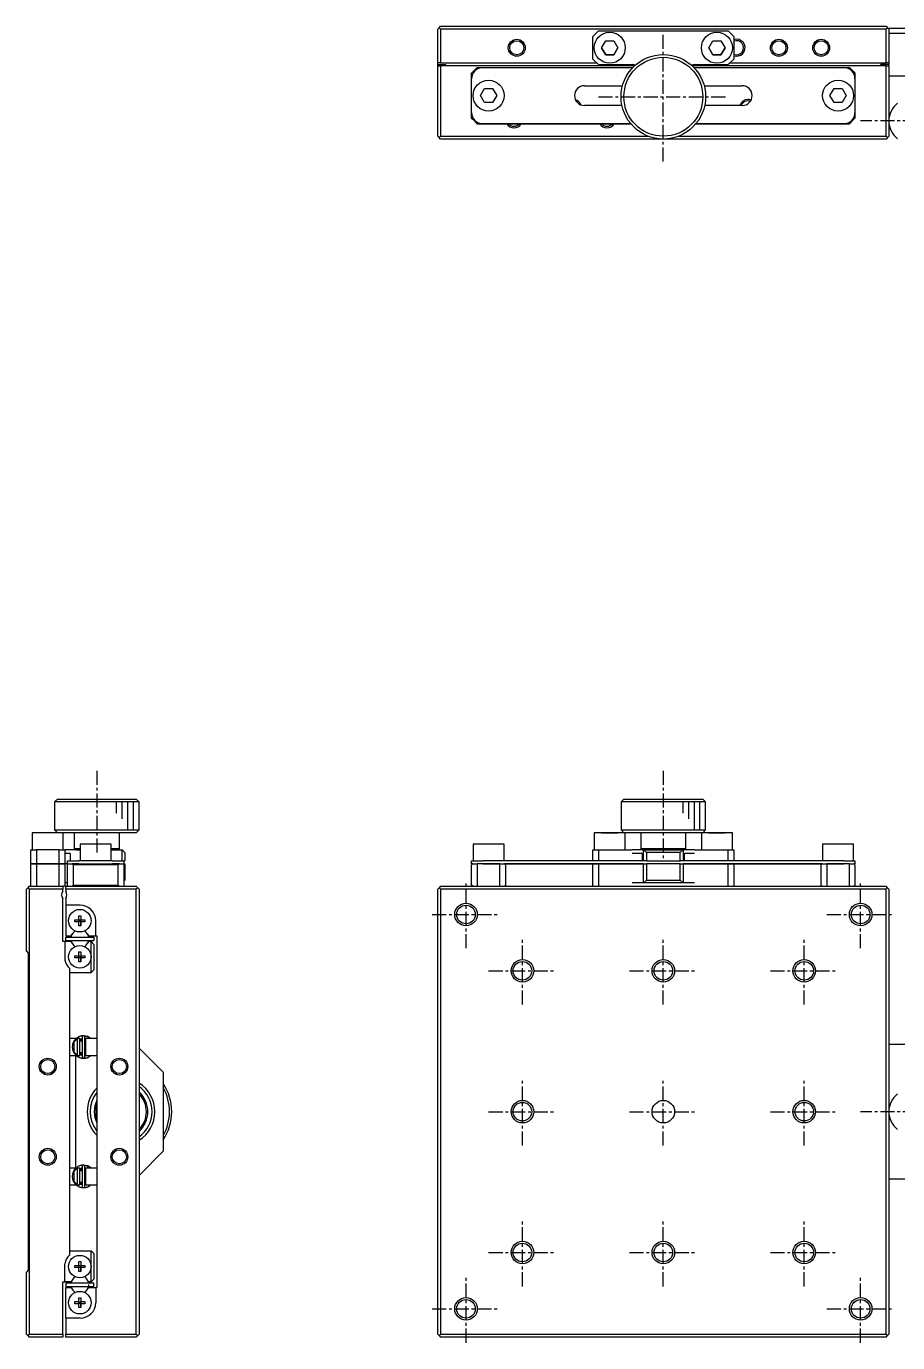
# Model space of a CAD drawing. Extents: x 10 to 341, y 10 to 240.
# Drawn here: x 67.5 to 144.8, y 123.6 to 240.4 of the extents above; entities that cross this region are included whole.
import ezdxf

# ---------------------------------------------------------------- set-up
doc = ezdxf.new("R2010")
doc.units = 0
doc.linetypes.add('CENTER', pattern=[2, 1.25, -0.25, 0.25, -0.25])
doc.layers.get('0').update_dxf_attribs({"linetype": 'CONTINUOUS'})
doc.layers.add('CENTER', color=1, linetype='CENTER')

msp = doc.modelspace()

# ---------------------------------------------------------------- linework, layer by layer
at = {"color": 7, "linetype": 'CONTINUOUS'}
for p, q in [((104.047465, 240.2), (104.172465, 240.325)), ((104.047465, 237.2), (104.047465, 240.2)), ((104.172465, 240.325), (104.297465, 240.45)), ((104.297465, 240.2), (104.172465, 240.325)), ((104.297465, 240.45), (143.797465, 240.45)), ((104.297465, 240.2), (104.297465, 237.2)), ((143.797465, 240.2), (104.297465, 240.2)), ((118.297465, 240.05), (117.797465, 239.55)), ((117.797465, 237.55), (117.797465, 239.55)), ((118.297465, 240.05), (129.797465, 240.05)), ((130.297465, 239.55), (129.797465, 240.05)), ((130.297465, 239.55), (130.297465, 237.55)), ((143.797465, 240.45), (143.922465, 240.325)), ((143.922465, 240.325), (143.797465, 240.2)), ((143.797465, 237.2), (143.797465, 240.2)), ((143.922465, 240.325), (144.047465, 240.2)), ((144.047465, 240.3), (158.797465, 240.3)), ((144.047465, 240.2), (144.047465, 240.3)), ((144.047465, 240.2), (144.047465, 237.2)), ((158.797465, 239.8), (144.047465, 239.8)), ((118.575777, 238.55), (118.936621, 239.175)), ((118.936621, 237.925), (118.575777, 238.55)), ((118.575777, 238.55), (118.936621, 237.925)), ((118.936621, 239.175), (119.658309, 239.175)), ((119.658309, 239.175), (120.019153, 238.55)), ((120.019153, 238.55), (119.658309, 237.925)), ((119.658309, 237.925), (120.019153, 238.55)), ((128.075777, 238.55), (128.436621, 239.175)), ((128.436621, 237.925), (128.075777, 238.55)), ((128.075777, 238.55), (128.436621, 237.925)), ((128.436621, 239.175), (129.158309, 239.175)), ((129.158309, 239.175), (129.519153, 238.55)), ((129.519153, 238.55), (129.158309, 237.925)), ((129.158309, 237.925), (129.519153, 238.55)), ((104.297465, 237.2), (104.047465, 237.2)), ((104.047465, 237.05), (104.047465, 237.2)), ((104.297465, 237.2), (118.147465, 237.2)), ((117.797465, 237.55), (118.297465, 237.05)), ((119.658309, 237.925), (118.936621, 237.925)), ((118.936621, 237.925), (119.658309, 237.925)), ((129.158309, 237.925), (128.436621, 237.925)), ((128.436621, 237.925), (129.158309, 237.925)), ((129.797465, 237.05), (130.297465, 237.55)), ((129.947465, 237.2), (143.797465, 237.2)), ((144.047465, 237.2), (143.797465, 237.2)), ((144.047465, 237.2), (144.047465, 237.05)), ((104.047465, 237.05), (104.747465, 237.05)), ((104.047465, 236.95), (104.047465, 237.05)), ((104.047465, 230.7), (104.047465, 236.95)), ((104.047465, 236.95), (104.297465, 236.95)), ((104.297465, 236.95), (104.297465, 230.7)), ((121.497955, 236.95), (104.297465, 236.95)), ((104.747465, 236.95), (104.747465, 237.05)), ((107.047465, 236.3), (107.147465, 236.4)), ((107.047465, 235.8), (107.047465, 236.3)), ((107.547465, 236.8), (107.147465, 236.4)), ((107.147465, 236.4), (107.147465, 236.23589)), ((107.547465, 236.8), (108.047465, 236.8)), ((108.047465, 236.8), (121.345151, 236.8)), ((118.297465, 237.05), (121.297465, 237.05)), ((143.797465, 236.95), (126.596974, 236.95)), ((126.749779, 236.8), (140.047465, 236.8)), ((126.797465, 237.05), (129.797465, 237.05)), ((140.047465, 236.8), (140.547465, 236.8)), ((140.947465, 236.4), (140.547465, 236.8)), ((140.947465, 236.23589), (140.947465, 236.4)), ((140.947465, 236.4), (141.047465, 236.3)), ((141.047465, 236.3), (141.047465, 235.8)), ((144.047465, 237.05), (143.347465, 237.05)), ((143.347465, 236.95), (143.347465, 237.05)), ((143.797465, 230.7), (143.797465, 236.95)), ((143.797465, 236.95), (144.047465, 236.95)), ((144.047465, 236.95), (144.047465, 237.05)), ((144.047465, 236.95), (144.047465, 230.7)), ((144.047465, 236.05), (153.297465, 236.05)), ((107.047465, 232.8), (107.047465, 235.8)), ((107.825777, 234.3), (108.186621, 234.925)), ((108.186621, 234.925), (108.908309, 234.925)), ((108.908309, 234.925), (109.269153, 234.3)), ((117.047465, 235.175), (120.426432, 235.175)), ((117.047465, 235.175), (120.426432, 235.175)), ((127.668497, 235.175), (131.047465, 235.175)), ((127.668497, 235.175), (131.047465, 235.175)), ((138.825777, 234.3), (139.186621, 234.925)), ((139.186621, 234.925), (139.908309, 234.925)), ((139.908309, 234.925), (140.269153, 234.3)), ((141.047465, 235.8), (141.047465, 232.8)), ((108.186621, 233.675), (107.825777, 234.3)), ((108.908309, 233.675), (108.186621, 233.675)), ((109.269153, 234.3), (108.908309, 233.675)), ((139.186621, 233.675), (138.825777, 234.3)), ((139.908309, 233.675), (139.186621, 233.675)), ((140.269153, 234.3), (139.908309, 233.675)), ((107.047465, 232.3), (107.047465, 232.8)), ((120.378422, 233.425), (117.047465, 233.425)), ((131.047465, 233.425), (127.716508, 233.425)), ((141.047465, 232.8), (141.047465, 232.3)), ((107.147465, 232.2), (107.047465, 232.3)), ((107.047465, 232.3), (107.147465, 232.2)), ((107.147465, 232.36411), (107.147465, 232.2)), ((107.147465, 232.2), (107.547465, 231.8)), ((107.547465, 231.8), (107.147465, 232.2)), ((108.047465, 231.8), (107.547465, 231.8)), ((107.547465, 231.8), (108.047465, 231.8)), ((121.166059, 231.8), (108.047465, 231.8)), ((108.047465, 231.8), (109.547465, 231.8)), ((109.547465, 231.8), (121.166059, 231.8)), ((140.047465, 231.8), (126.928871, 231.8)), ((126.928871, 231.8), (138.547465, 231.8)), ((138.547465, 231.8), (140.047465, 231.8)), ((140.547465, 231.8), (140.047465, 231.8)), ((140.047465, 231.8), (140.547465, 231.8)), ((140.547465, 231.8), (140.947465, 232.2)), ((140.947465, 232.2), (140.547465, 231.8)), ((140.947465, 232.2), (140.947465, 232.36411)), ((141.047465, 232.3), (140.947465, 232.2)), ((140.947465, 232.2), (141.047465, 232.3)), ((104.172465, 230.575), (104.047465, 230.7)), ((104.297465, 230.7), (104.172465, 230.575)), ((104.297465, 230.45), (104.172465, 230.575)), ((104.297465, 230.7), (122.701174, 230.7)), ((124.047465, 230.45), (104.297465, 230.45)), ((143.797465, 230.45), (124.047465, 230.45)), ((125.393756, 230.7), (143.797465, 230.7)), ((143.922465, 230.575), (143.797465, 230.7)), ((143.922465, 230.575), (143.797465, 230.45)), ((144.047465, 230.7), (143.922465, 230.575)), ((70.3, 171.875), (70.05, 171.625)), ((70.3, 171.875), (77.299796, 171.875)), ((77.55, 171.625), (77.3, 171.875)), ((120.547465, 171.875), (120.297465, 171.625)), ((120.547465, 171.875), (124.009689, 171.875)), ((124.009689, 171.875), (127.547465, 171.875)), ((127.797465, 171.625), (127.547465, 171.875)), ((70.05, 171.625), (70.05, 169.125)), ((77.549782, 171.625), (70.05, 171.625)), ((77.55, 169.125), (77.55, 171.625)), ((124.006991, 171.625), (120.297465, 171.625)), ((120.297465, 171.625), (120.297465, 169.125)), ((127.797465, 171.625), (124.006991, 171.625)), ((127.797465, 169.125), (127.797465, 171.625)), ((70.825, 168.875), (68.075, 168.875)), ((68.075, 168.875), (68.075, 167.375)), ((70.05, 169.125), (77.55, 169.125)), ((70.05, 169.125), (70.3, 168.875)), ((77.3, 168.875), (70.825, 168.875)), ((71.8, 168.875), (70.825, 168.875)), ((70.825, 167.375), (70.825, 168.875)), ((75.8, 168.875), (71.8, 168.875)), ((75.8, 168.875), (71.8, 168.875)), ((71.8, 168.875), (71.8, 167.475)), ((77.3, 168.875), (75.8, 168.875)), ((75.8, 167.475), (75.8, 168.875)), ((77.3, 168.875), (77.55, 169.125)), ((119.297465, 168.875), (117.922465, 168.875)), ((120.547465, 168.875), (117.922465, 168.875)), ((117.922465, 168.875), (117.922465, 167.375)), ((118.936621, 168.875), (118.575777, 168.875)), ((118.575777, 168.875), (118.936621, 168.875)), ((119.658309, 168.875), (118.936621, 168.875)), ((118.936621, 168.875), (119.658309, 168.875)), ((120.547465, 168.875), (119.297465, 168.875)), ((120.019153, 168.875), (119.658309, 168.875)), ((119.658309, 168.875), (120.019153, 168.875)), ((120.297465, 169.125), (127.797465, 169.125)), ((120.297465, 169.125), (120.547465, 168.875)), ((127.547465, 168.875), (120.547465, 168.875)), ((120.672465, 167.375), (120.672465, 168.875)), ((122.047465, 168.875), (122.047465, 167.475)), ((126.047465, 167.475), (126.047465, 168.875)), ((127.422465, 168.875), (127.422465, 167.375)), ((127.547465, 168.875), (127.797465, 169.125)), ((128.797465, 168.875), (127.547465, 168.875)), ((130.172465, 168.875), (127.547465, 168.875)), ((128.436621, 168.875), (128.075777, 168.875)), ((128.075777, 168.875), (128.436621, 168.875)), ((129.158309, 168.875), (128.436621, 168.875)), ((128.436621, 168.875), (129.158309, 168.875)), ((130.172465, 168.875), (128.797465, 168.875)), ((129.519153, 168.875), (129.158309, 168.875)), ((129.158309, 168.875), (129.519153, 168.875)), ((130.172465, 167.375), (130.172465, 168.875)), ((67.95, 166.125), (67.95, 167.375)), ((67.95, 167.375), (68.45, 167.375)), ((68.45, 167.375), (68.45, 166.125)), ((70.45, 167.375), (68.45, 167.375)), ((70.45, 166.125), (70.45, 167.375)), ((70.45, 167.375), (70.95, 167.375)), ((70.95, 167.375), (70.95, 166.125)), ((71.95, 167.375), (70.95, 167.375)), ((71.8, 167.475), (72.325, 167.475)), ((71.8, 167.475), (71.9, 167.375)), ((71.95, 167.375), (72.325, 167.375)), ((75.075, 167.875), (72.325, 167.875)), ((72.325, 167.875), (72.325, 166.375)), ((75.075, 166.375), (75.075, 167.875)), ((75.075, 167.475), (75.8, 167.475)), ((75.075, 167.375), (76.05, 167.375)), ((75.7, 167.375), (75.8, 167.475)), ((76.05, 166.375), (76.05, 167.375)), ((76.05, 167.375), (76.3, 167.125)), ((76.3, 167.125), (76.3, 166.375)), ((109.922465, 167.875), (107.172465, 167.875)), ((107.172465, 167.875), (107.172465, 166.375)), ((109.922465, 166.375), (109.922465, 167.875)), ((117.797465, 166.375), (117.797465, 167.375)), ((117.797465, 167.375), (118.297465, 167.375)), ((118.297465, 167.375), (118.297465, 166.375)), ((118.297465, 167.375), (121.297465, 167.375)), ((122.147465, 167.375), (121.297465, 167.375)), ((122.047465, 167.475), (126.047465, 167.475)), ((122.047465, 167.475), (122.147465, 167.375)), ((122.297465, 167.375), (122.147465, 167.375)), ((122.297465, 166.375), (122.297465, 167.375)), ((122.297465, 167.375), (122.547465, 167.125)), ((122.297465, 167.375), (123.422465, 167.375)), ((122.547465, 167.125), (122.547465, 166.375)), ((125.547465, 167.125), (122.547465, 167.125)), ((123.422465, 167.375), (124.672465, 167.375)), ((124.672465, 167.375), (125.797465, 167.375)), ((125.797465, 167.375), (125.547465, 167.125)), ((125.547465, 166.375), (125.547465, 167.125)), ((125.947465, 167.375), (125.797465, 167.375)), ((125.797465, 167.375), (125.797465, 166.375)), ((125.947465, 167.375), (126.047465, 167.475)), ((126.797465, 167.375), (125.947465, 167.375)), ((126.797465, 167.375), (129.797465, 167.375)), ((129.797465, 166.375), (129.797465, 167.375)), ((129.797465, 167.375), (130.297465, 167.375)), ((130.297465, 167.375), (130.297465, 166.375)), ((140.922465, 167.875), (138.172465, 167.875)), ((138.172465, 167.875), (138.172465, 166.375)), ((140.922465, 166.375), (140.922465, 167.875)), ((68.45, 166.125), (67.95, 166.125)), ((67.95, 164.125), (67.95, 166.125)), ((67.95, 166.125), (68.45, 166.125)), ((68.45, 166.125), (70.45, 166.125)), ((68.45, 166.125), (68.45, 164.125)), ((70.45, 166.125), (68.45, 166.125)), ((70.95, 166.125), (70.45, 166.125)), ((70.45, 164.125), (70.45, 166.125)), ((70.45, 166.125), (70.95, 166.125)), ((71.45, 167.025), (70.95, 167.025)), ((70.95, 166.125), (70.95, 164.125)), ((71.2, 166.125), (70.95, 166.125)), ((71.2, 166.125), (71.2, 166.375)), ((71.2, 166.375), (72.2, 166.375)), ((71.2, 164.125), (71.2, 166.125)), ((71.2, 166.125), (71.6, 166.125)), ((71.45, 167.025), (71.45, 166.375)), ((71.7, 166.025), (71.6, 166.125)), ((71.6, 166.125), (71.76411, 166.125)), ((71.76411, 166.125), (71.6, 166.125)), ((75.7, 166.025), (71.7, 166.025)), ((71.7, 166.025), (71.7, 164.225)), ((72.2, 166.125), (71.76411, 166.125)), ((75.2, 166.375), (72.2, 166.375)), ((72.2, 166.125), (73.05, 166.125)), ((73.05, 166.125), (75.2, 166.125)), ((75.2, 166.375), (76.2, 166.375)), ((75.63589, 166.125), (75.2, 166.125)), ((75.63589, 166.125), (75.8, 166.125)), ((75.8, 166.125), (75.63589, 166.125)), ((75.8, 166.125), (75.7, 166.025)), ((75.7, 164.225), (75.7, 166.025)), ((75.8, 166.125), (76.2, 166.125)), ((76.3, 166.375), (76.2, 166.375)), ((76.2, 166.375), (76.2, 166.125)), ((76.2, 166.125), (76.2, 164.125)), ((76.2, 166.125), (76.3, 166.125)), ((76.3, 166.125), (76.3, 164.675)), ((107.047465, 166.125), (107.047465, 166.375)), ((107.047465, 166.375), (108.047465, 166.375)), ((107.147465, 166.125), (107.047465, 166.025)), ((107.147465, 166.125), (107.047465, 166.125)), ((107.147465, 166.125), (107.047465, 166.125)), ((107.047465, 164.225), (107.047465, 166.025)), ((107.147465, 166.125), (107.547465, 166.125)), ((107.547465, 166.125), (107.547465, 164.125)), ((108.047465, 166.125), (107.547465, 166.125)), ((108.047465, 166.125), (107.547465, 166.125)), ((122.447465, 166.375), (108.047465, 166.375)), ((109.547465, 166.125), (108.047465, 166.125)), ((108.047465, 166.125), (109.547465, 166.125)), ((109.547465, 164.125), (109.547465, 166.125)), ((109.547465, 166.125), (122.447465, 166.125)), ((110.047465, 166.025), (109.947465, 166.125)), ((121.958903, 166.125), (109.947465, 166.125)), ((110.047465, 166.025), (110.047465, 164.225)), ((117.047465, 166.125), (116.172465, 166.125)), ((117.047465, 166.125), (116.172465, 166.125)), ((122.297465, 166.125), (117.047465, 166.125)), ((117.047465, 166.125), (122.297465, 166.125)), ((117.797465, 164.125), (117.797465, 166.125)), ((118.297465, 166.125), (118.297465, 164.125)), ((122.16349, 167.025), (121.297465, 167.025)), ((122.16349, 167.025), (122.16349, 166.375)), ((122.297465, 164.425), (122.297465, 166.125)), ((122.547465, 166.375), (122.447465, 166.375)), ((122.447465, 166.125), (122.547465, 166.125)), ((122.547465, 166.375), (125.547465, 166.375)), ((122.547465, 166.125), (122.547465, 164.675)), ((125.547465, 166.125), (122.547465, 166.125)), ((125.647465, 166.375), (125.547465, 166.375)), ((125.547465, 164.675), (125.547465, 166.125)), ((125.547465, 166.125), (125.647465, 166.125)), ((140.047465, 166.375), (125.647465, 166.375)), ((125.647465, 166.125), (138.547465, 166.125)), ((125.797465, 166.125), (125.797465, 164.425)), ((131.047465, 166.125), (125.797465, 166.125)), ((125.797465, 166.125), (131.047465, 166.125)), ((126.797465, 167.025), (125.931439, 167.025)), ((125.931439, 166.375), (125.931439, 167.025)), ((138.147465, 166.125), (126.136027, 166.125)), ((129.797465, 164.125), (129.797465, 166.125)), ((130.297465, 166.125), (130.297465, 164.125)), ((131.922465, 166.125), (131.047465, 166.125)), ((131.922465, 166.125), (131.047465, 166.125)), ((138.147465, 166.125), (138.047465, 166.025)), ((138.047465, 164.225), (138.047465, 166.025)), ((138.547465, 166.125), (138.547465, 164.125)), ((140.047465, 166.125), (138.547465, 166.125)), ((138.547465, 166.125), (140.047465, 166.125)), ((140.047465, 166.375), (141.047465, 166.375)), ((140.547465, 166.125), (140.047465, 166.125)), ((140.547465, 166.125), (140.047465, 166.125)), ((140.547465, 166.125), (140.947465, 166.125)), ((140.547465, 164.125), (140.547465, 166.125)), ((141.047465, 166.025), (140.947465, 166.125)), ((141.047465, 166.125), (140.947465, 166.125)), ((141.047465, 166.125), (140.947465, 166.125)), ((141.047465, 166.375), (141.047465, 166.125)), ((141.047465, 166.025), (141.047465, 164.225)), ((67.675, 164), (67.55, 163.875)), ((67.55, 158.375), (67.55, 163.875)), ((67.8, 164.125), (67.675, 164)), ((67.8, 163.875), (67.675, 164)), ((67.8, 164.125), (70.8, 164.125)), ((67.8, 163.875), (67.8, 124.375)), ((70.8, 163.875), (67.8, 163.875)), ((70.95, 164.125), (70.8, 164.125)), ((70.8, 164.125), (70.8, 163.875)), ((70.8, 163.705719), (70.8, 163.875)), ((71.2, 164.425), (70.95, 164.425)), ((71.05, 164.125), (77.3, 164.125)), ((71.05, 163.875), (71.05, 164.125)), ((71.05, 163.875), (71.05, 163.675)), ((77.3, 163.875), (71.05, 163.875)), ((71.6, 164.125), (71.7, 164.225)), ((71.7, 164.225), (75.7, 164.225)), ((75.7, 164.225), (75.8, 164.125)), ((76.3, 164.675), (76.2, 164.575)), ((77.3, 164.125), (77.425, 164)), ((77.425, 164), (77.3, 163.875)), ((77.3, 124.375), (77.3, 163.875)), ((77.55, 163.875), (77.425, 164)), ((77.55, 163.875), (77.55, 124.375)), ((104.172465, 164), (104.047465, 163.875)), ((104.047465, 124.375), (104.047465, 163.875)), ((104.297465, 164.125), (104.172465, 164)), ((104.297465, 163.875), (104.172465, 164)), ((104.297465, 164.125), (143.797465, 164.125)), ((143.797465, 163.875), (104.297465, 163.875)), ((104.297465, 163.875), (104.297465, 124.375)), ((107.047465, 164.225), (107.147465, 164.125)), ((107.147465, 164.125), (107.047465, 164.225)), ((109.947465, 164.125), (110.047465, 164.225)), ((110.047465, 164.225), (109.947465, 164.125)), ((122.297465, 164.425), (121.297465, 164.425)), ((122.547465, 164.675), (122.297465, 164.425)), ((125.797465, 164.425), (122.297465, 164.425)), ((122.547465, 164.675), (125.547465, 164.675)), ((125.547465, 164.675), (125.797465, 164.425)), ((126.797465, 164.425), (125.797465, 164.425)), ((138.047465, 164.225), (138.147465, 164.125)), ((138.147465, 164.125), (138.047465, 164.225)), ((140.947465, 164.125), (141.047465, 164.225)), ((141.047465, 164.225), (140.947465, 164.125)), ((143.922465, 164), (143.797465, 164.125)), ((143.922465, 164), (143.797465, 163.875)), ((143.797465, 124.375), (143.797465, 163.875)), ((144.047465, 163.875), (143.922465, 164)), ((144.047465, 163.875), (144.047465, 124.375)), ((70.8, 159.225), (70.8, 163.044281)), ((71.05, 163.075), (71.05, 162.45)), ((72.325, 162.45), (71.05, 162.45)), ((71.05, 162.45), (71.05, 159.725)), ((72.21, 161.518181), (72.39, 161.518181)), ((72.21, 161.165), (72.21, 161.518181)), ((72.39, 161.518181), (72.39, 161.165)), ((72.39, 161.518181), (72.39, 161.165)), ((71.856819, 161.165), (72.21, 161.165)), ((71.856819, 160.985), (71.856819, 161.165)), ((72.21, 160.985), (71.856819, 160.985)), ((72.215186, 161.159814), (72.21, 161.165)), ((72.215186, 160.990186), (72.21, 160.985)), ((72.21, 160.631819), (72.21, 160.985)), ((72.39, 160.631819), (72.21, 160.631819)), ((72.215186, 160.990186), (72.215186, 161.159814)), ((72.215186, 161.159814), (72.384814, 161.159814)), ((72.384814, 160.990186), (72.215186, 160.990186)), ((72.384814, 161.159814), (72.39, 161.165)), ((72.384814, 161.159814), (72.384814, 160.990186)), ((72.384814, 160.990186), (72.39, 160.985)), ((72.39, 161.165), (72.743181, 161.165)), ((72.39, 160.985), (72.39, 160.631819)), ((72.743181, 160.985), (72.39, 160.985)), ((72.39, 160.631819), (72.39, 160.985)), ((72.743181, 161.165), (72.743181, 160.985)), ((73.7, 159.725), (73.7, 161.075)), ((70.95, 159.225), (70.8, 159.225)), ((70.95, 159.225), (70.95, 157.613992)), ((71.527794, 159.225), (70.95, 159.225)), ((71.05, 159.725), (71.527794, 159.725)), ((71.05, 159.625), (73.55, 159.625)), ((71.05, 159.625), (71.520552, 159.625)), ((71.05, 159.325), (71.05, 159.625)), ((71.05, 159.325), (73.55, 159.325)), ((71.475, 159.625), (71.520552, 159.625)), ((71.475, 159.625), (71.520552, 159.625)), ((71.475, 159.625), (71.520552, 159.625)), ((71.475, 159.625), (71.520552, 159.625)), ((71.475, 159.625), (71.520552, 159.625)), ((71.475, 159.625), (71.520552, 159.625)), ((71.475, 159.625), (71.520552, 159.625)), ((71.475, 159.625), (71.520552, 159.625)), ((71.475, 159.625), (71.520552, 159.625)), ((71.475, 159.625), (71.520552, 159.625)), ((71.475, 159.625), (71.520552, 159.625)), ((71.475, 159.625), (71.520552, 159.625)), ((71.475, 159.625), (71.520552, 159.625)), ((71.475, 159.625), (71.520552, 159.625)), ((71.475, 159.625), (71.520552, 159.625)), ((71.475, 159.625), (71.520552, 159.625)), ((71.475, 159.625), (73.125, 159.625)), ((71.475, 159.625), (71.520552, 159.625)), ((71.475, 159.625), (71.520552, 159.625)), ((71.475, 159.625), (71.520552, 159.625)), ((71.475, 159.625), (71.520552, 159.625)), ((71.475, 159.625), (71.520552, 159.625)), ((71.475, 159.625), (71.520552, 159.625)), ((71.475, 159.625), (71.520552, 159.625)), ((71.475, 159.625), (71.520552, 159.625)), ((71.475, 159.625), (71.520552, 159.625)), ((71.475, 159.625), (71.520552, 159.625)), ((71.475, 159.625), (71.520552, 159.625)), ((71.475, 159.625), (71.520552, 159.625)), ((71.475, 159.625), (71.520552, 159.625)), ((71.475, 159.625), (71.520552, 159.625)), ((71.475, 159.625), (71.520552, 159.625)), ((71.527794, 159.725), (71.612592, 159.871875)), ((71.612592, 159.078125), (71.527794, 159.225)), ((72.987408, 159.871875), (73.072206, 159.725)), ((73.072206, 159.225), (72.987408, 159.078125)), ((73.072206, 159.725), (73.7, 159.725)), ((73.3, 159.225), (73.072206, 159.225)), ((73.079448, 159.625), (73.125, 159.625)), ((73.079448, 159.625), (73.125, 159.625)), ((73.079448, 159.625), (73.125, 159.625)), ((73.079448, 159.625), (73.125, 159.625)), ((73.079448, 159.625), (73.125, 159.625)), ((73.079448, 159.625), (73.125, 159.625)), ((73.079448, 159.625), (73.125, 159.625)), ((73.079448, 159.625), (73.125, 159.625)), ((73.079448, 159.625), (73.55, 159.625)), ((73.079448, 159.625), (73.125, 159.625)), ((73.079448, 159.625), (73.125, 159.625)), ((73.079448, 159.625), (73.125, 159.625)), ((73.079448, 159.625), (73.125, 159.625)), ((73.079448, 159.625), (73.125, 159.625)), ((73.079448, 159.625), (73.125, 159.625)), ((73.079448, 159.625), (73.125, 159.625)), ((73.3, 157.875), (73.3, 159.225)), ((73.3, 159.225), (73.55, 158.975)), ((73.55, 159.625), (73.55, 159.325)), ((73.55, 158.975), (73.55, 156.725)), ((73.7, 159.725), (73.8, 159.725)), ((73.8, 159.725), (73.8, 128.525)), ((67.55, 158.375), (67.725, 158.2)), ((67.725, 158.2), (67.725, 130.05)), ((71.856819, 157.965), (72.21, 157.965)), ((71.856819, 157.785), (71.856819, 157.965)), ((72.21, 157.785), (71.856819, 157.785)), ((72.21, 158.318181), (72.39, 158.318181)), ((72.21, 157.965), (72.21, 158.318181)), ((72.215186, 157.959814), (72.21, 157.965)), ((72.215186, 157.790186), (72.21, 157.785)), ((72.21, 157.431819), (72.21, 157.785)), ((72.215186, 157.790186), (72.215186, 157.959814)), ((72.215186, 157.959814), (72.384814, 157.959814)), ((72.384814, 157.790186), (72.215186, 157.790186)), ((72.384814, 157.959814), (72.39, 157.965)), ((72.384814, 157.959814), (72.384814, 157.790186)), ((72.384814, 157.790186), (72.39, 157.785)), ((72.39, 158.318181), (72.39, 157.965)), ((72.39, 158.318181), (72.39, 157.965)), ((72.39, 157.965), (72.743181, 157.965)), ((72.39, 157.785), (72.39, 157.431819)), ((72.743181, 157.785), (72.39, 157.785)), ((72.39, 157.431819), (72.39, 157.785)), ((72.743181, 157.965), (72.743181, 157.785)), ((73.3, 156.475), (73.3, 157.875)), ((71.4, 131.414531), (71.4, 156.835469)), ((72.39, 157.431819), (72.21, 157.431819)), ((73.55, 156.725), (73.3, 156.475)), ((71.4, 156.475), (73.3, 156.475)), ((72.096756, 150.712784), (72.05898, 150.687961)), ((72.135627, 150.735866), (72.096756, 150.712784)), ((72.175508, 150.757172), (72.135627, 150.735866)), ((72.21631, 150.776668), (72.175508, 150.757172)), ((72.257948, 150.79432), (72.21631, 150.776668)), ((72.300333, 150.810093), (72.257948, 150.79432)), ((72.343378, 150.823954), (72.300333, 150.810093)), ((72.386997, 150.835868), (72.343378, 150.823954)), ((72.431102, 150.8458), (72.386997, 150.835868)), ((72.475605, 150.853718), (72.431102, 150.8458)), ((72.520421, 150.859586), (72.475605, 150.853718)), ((72.514867, 150.753344), (72.514867, 148.978344)), ((72.56546, 150.863381), (72.520421, 150.859586)), ((72.610631, 150.865111), (72.56546, 150.863381)), ((72.614514, 150.865164), (72.610631, 150.865111)), ((73.017389, 150.786083), (72.641687, 150.86511)), ((73.013236, 150.788397), (72.734574, 150.78738)), ((72.739867, 148.978344), (72.739867, 150.753344)), ((73.017569, 150.786009), (72.963388, 150.624994)), ((72.995311, 150.709802), (72.992315, 150.70189)), ((72.998153, 150.717561), (72.995311, 150.709802)), ((73.000823, 150.72512), (72.998153, 150.717561)), ((73.003307, 150.732435), (73.000823, 150.72512)), ((73.005588, 150.739461), (73.003307, 150.732435)), ((73.007653, 150.746155), (73.005588, 150.739461)), ((73.009489, 150.752477), (73.007653, 150.746155)), ((73.011086, 150.758388), (73.009489, 150.752477)), ((73.012433, 150.763854), (73.011086, 150.758388)), ((73.013523, 150.76884), (73.012433, 150.763854)), ((73.01252, 150.788545), (73.013591, 150.788201)), ((73.277177, 150.625084), (73.013, 150.787934)), ((73.014348, 150.773317), (73.013523, 150.76884)), ((73.013591, 150.788201), (73.014398, 150.78723)), ((73.014905, 150.777257), (73.014348, 150.773317)), ((73.014398, 150.78723), (73.014935, 150.785639)), ((73.015189, 150.780637), (73.014905, 150.777257)), ((73.014935, 150.785639), (73.015199, 150.783437)), ((73.015199, 150.783437), (73.015189, 150.780637)), ((73.034164, 150.778793), (73.017389, 150.786083)), ((67.725, 149.65), (67.7, 149.625)), ((67.7, 149.625), (67.7, 138.625)), ((71.977308, 150.625), (71.4, 150.625)), ((71.629912, 149.926739), (71.628129, 149.881557)), ((71.628129, 149.881557), (71.628385, 149.836348)), ((71.628385, 149.836348), (71.630695, 149.791204)), ((71.633721, 149.9718), (71.629912, 149.926739)), ((71.630695, 149.791204), (71.635071, 149.746218)), ((71.639543, 150.016649), (71.633721, 149.9718)), ((71.635071, 149.746218), (71.641518, 149.701482)), ((71.647363, 150.061192), (71.639543, 150.016649)), ((71.641518, 149.701482), (71.650007, 149.657082)), ((71.657168, 150.105338), (71.647363, 150.061192)), ((71.650007, 149.657082), (71.660502, 149.613106)), ((71.668944, 150.148993), (71.657168, 150.105338)), ((71.660502, 149.613106), (71.67297, 149.569641)), ((71.682678, 150.192064), (71.668944, 150.148993)), ((71.67297, 149.569641), (71.687376, 149.526774)), ((71.698356, 150.23446), (71.682678, 150.192064)), ((71.715963, 150.276087), (71.698356, 150.23446)), ((71.735471, 150.316861), (71.715963, 150.276087)), ((71.756823, 150.356705), (71.735471, 150.316861)), ((71.779962, 150.395548), (71.756823, 150.356705)), ((71.804829, 150.433316), (71.779962, 150.395548)), ((71.8, 150.333258), (72.05, 150.597842)), ((71.8, 149.416742), (71.8, 150.333258)), ((71.831366, 150.469935), (71.804829, 150.433316)), ((71.859514, 150.505333), (71.831366, 150.469935)), ((71.889215, 150.539435), (71.859514, 150.505333)), ((71.920412, 150.57217), (71.889215, 150.539435)), ((71.953045, 150.603462), (71.920412, 150.57217)), ((71.987057, 150.63324), (71.953045, 150.603462)), ((72.022388, 150.66143), (71.987057, 150.63324)), ((72.05898, 150.687961), (72.022388, 150.66143)), ((72.05, 150.625), (72.05, 150.597842)), ((72.3, 150.625), (72.05, 150.625)), ((72.05, 150.597842), (72.05, 149.152158)), ((72.299981, 150.568711), (72.514841, 150.633146)), ((72.3, 149.125), (72.3, 150.625)), ((72.514867, 150.375), (72.3, 150.375)), ((72.4, 150.375), (72.4, 150.607273)), ((72.739867, 150.453568), (72.799996, 150.567927)), ((72.8, 150.375), (72.739867, 150.375)), ((72.8, 150.625), (72.8, 149.125)), ((73.8, 150.625), (72.8, 150.625)), ((72.961628, 150.631797), (72.958184, 150.625)), ((72.965121, 150.638913), (72.961628, 150.631797)), ((72.968642, 150.646305), (72.965121, 150.638913)), ((72.972171, 150.653929), (72.968642, 150.646305)), ((72.975686, 150.661738), (72.972171, 150.653929)), ((72.979165, 150.669685), (72.975686, 150.661738)), ((72.982589, 150.677723), (72.979165, 150.669685)), ((72.985935, 150.685802), (72.982589, 150.677723)), ((72.989183, 150.693874), (72.985935, 150.685802)), ((72.992315, 150.70189), (72.989183, 150.693874)), ((79.7, 147.625), (77.55, 149.775)), ((144.047465, 150.125), (153.297465, 150.125)), ((71.4, 149.125), (71.956509, 149.125)), ((71.687376, 149.526774), (71.703686, 149.484592)), ((71.703686, 149.484592), (71.721864, 149.443182)), ((71.721864, 149.443182), (71.741876, 149.40263)), ((71.741876, 149.40263), (71.763688, 149.363025)), ((71.763688, 149.363025), (71.787265, 149.324453)), ((71.787265, 149.324453), (71.812572, 149.287001)), ((72.05, 149.152158), (71.8, 149.416742)), ((71.812572, 149.287001), (71.839574, 149.250756)), ((71.839574, 149.250756), (71.868218, 149.21579)), ((71.868218, 149.21579), (71.89843, 149.182161)), ((71.89843, 149.182161), (71.930137, 149.149929)), ((71.930137, 149.149929), (71.963266, 149.11915)), ((71.95, 139.125), (71.95, 149.125)), ((71.963266, 149.11915), (71.997744, 149.089883)), ((71.997744, 149.089883), (72.033495, 149.062186)), ((72.033495, 149.062186), (72.070448, 149.036116)), ((72.05, 149.152158), (72.05, 149.125)), ((72.05, 149.125), (72.3, 149.125)), ((72.070448, 149.036116), (72.108528, 149.011732)), ((72.108528, 149.011732), (72.147662, 148.989091)), ((72.147662, 148.989091), (72.187776, 148.968252)), ((72.187776, 148.968252), (72.228797, 148.949273)), ((72.228797, 148.949273), (72.270649, 148.932205)), ((72.270649, 148.932205), (72.313244, 148.917074)), ((72.3, 149.375), (72.514867, 149.375)), ((72.313244, 148.917074), (72.356489, 148.903892)), ((72.356489, 148.903892), (72.400291, 148.892672)), ((72.4, 149.125), (72.4, 149.375)), ((72.400291, 148.892672), (72.444558, 148.883428)), ((72.444558, 148.883428), (72.489197, 148.876173)), ((72.489197, 148.876173), (72.534116, 148.870921)), ((72.534116, 148.870921), (72.579221, 148.867684)), ((72.579221, 148.867684), (72.613206, 148.866586)), ((72.641671, 148.866553), (72.669622, 148.86731)), ((72.669622, 148.86731), (72.714731, 148.8702)), ((72.714731, 148.8702), (72.759656, 148.875158)), ((72.739867, 149.375), (72.8, 149.375)), ((72.799978, 149.163773), (72.739867, 149.27812)), ((72.802214, 149.110363), (72.739876, 149.098534)), ((72.759656, 148.875158), (72.804307, 148.882182)), ((72.8, 149.125), (73.8, 149.125)), ((72.855617, 149.124813), (72.802214, 149.110363)), ((72.804307, 148.882182), (72.848596, 148.89124)), ((72.848596, 148.89124), (72.892436, 148.902296)), ((72.892436, 148.902296), (72.93574, 148.915316)), ((72.93574, 148.915316), (72.978421, 148.930265)), ((72.978421, 148.930265), (73.020393, 148.947108)), ((72.983847, 148.932485), (72.984424, 148.932669)), ((72.984424, 148.932669), (72.985582, 148.933043)), ((72.985582, 148.933043), (72.98618, 148.933238)), ((72.98618, 148.933238), (72.986997, 148.933505)), ((72.986997, 148.933505), (72.987468, 148.93366)), ((72.987468, 148.93366), (72.98821, 148.933907)), ((72.98821, 148.933907), (72.988676, 148.934062)), ((72.988676, 148.934062), (72.989741, 148.93442)), ((72.989741, 148.93442), (73.013236, 148.94329)), ((73.011444, 148.943322), (73.01252, 148.943142)), ((73.01252, 148.943142), (73.012361, 148.94353)), ((73.013236, 148.94329), (73.01252, 148.943142)), ((73.013108, 148.943799), (73.028236, 148.950277)), ((73.020393, 148.947108), (73.061569, 148.965809)), ((73.061569, 148.965809), (73.101861, 148.986335)), ((73.101861, 148.986335), (73.141184, 149.008649)), ((73.141184, 149.008649), (73.179449, 149.032717)), ((73.179449, 149.032717), (73.21657, 149.058504)), ((73.21657, 149.058504), (73.252462, 149.085974)), ((73.252462, 149.085974), (73.287056, 149.115066)), ((73.287056, 149.115066), (73.297984, 149.124834)), ((79.7, 147.625), (79.7, 140.625)), ((77.55, 138.475), (79.7, 140.625)), ((71.951284, 139.125), (71.4, 139.125)), ((71.8, 138.833258), (72.05, 139.097842)), ((71.8549, 139.024174), (71.826751, 138.988777)), ((71.884601, 139.058277), (71.8549, 139.024174)), ((71.915798, 139.091011), (71.884601, 139.058277)), ((71.948431, 139.122304), (71.915798, 139.091011)), ((71.982442, 139.152082), (71.948431, 139.122304)), ((72.017774, 139.180272), (71.982442, 139.152082)), ((72.054366, 139.206803), (72.017774, 139.180272)), ((72.05, 139.125), (72.05, 139.097842)), ((72.3, 139.125), (72.05, 139.125)), ((72.05, 139.097842), (72.05, 137.652158)), ((72.092141, 139.231626), (72.054366, 139.206803)), ((72.131013, 139.254708), (72.092141, 139.231626)), ((72.170893, 139.276014), (72.131013, 139.254708)), ((72.211696, 139.29551), (72.170893, 139.276014)), ((72.253333, 139.313162), (72.211696, 139.29551)), ((72.295718, 139.328935), (72.253333, 139.313162)), ((72.338764, 139.342796), (72.295718, 139.328935)), ((72.299975, 139.089676), (72.510227, 139.151988)), ((72.3, 137.625), (72.3, 139.125)), ((72.382382, 139.354709), (72.338764, 139.342796)), ((72.426487, 139.364642), (72.382382, 139.354709)), ((72.4, 139.125), (72.392947, 139.125)), ((72.4, 138.875), (72.4, 139.125)), ((72.470991, 139.37256), (72.426487, 139.364642)), ((72.515807, 139.378428), (72.470991, 139.37256)), ((72.510253, 139.272185), (72.510253, 137.497185)), ((72.560846, 139.382223), (72.515807, 139.378428)), ((72.606016, 139.383953), (72.560846, 139.382223)), ((72.609899, 139.384005), (72.606016, 139.383953)), ((73.02955, 139.297635), (72.637073, 139.383952)), ((73.008622, 139.307239), (72.729959, 139.306222)), ((72.735253, 137.497185), (72.735253, 139.272185)), ((72.735253, 138.97241), (72.799985, 139.089763)), ((72.8, 139.125), (72.8, 137.625)), ((73.8, 139.125), (72.8, 139.125)), ((72.946813, 139.131185), (72.943298, 139.125)), ((72.950467, 139.137911), (72.946813, 139.131185)), ((73.012955, 139.304851), (72.948546, 139.124985)), ((72.95423, 139.145127), (72.950467, 139.137911)), ((72.958076, 139.152779), (72.95423, 139.145127)), ((72.961975, 139.160811), (72.958076, 139.152779)), ((72.965899, 139.169161), (72.961975, 139.160811)), ((72.969817, 139.177767), (72.965899, 139.169161)), ((72.973701, 139.186565), (72.969817, 139.177767)), ((72.977522, 139.19549), (72.973701, 139.186565)), ((72.981251, 139.204474), (72.977522, 139.19549)), ((72.98486, 139.213451), (72.981251, 139.204474)), ((72.988322, 139.222353), (72.98486, 139.213451)), ((72.991612, 139.231113), (72.988322, 139.222353)), ((72.994704, 139.239666), (72.991612, 139.231113)), ((72.997575, 139.247949), (72.994704, 139.239666)), ((73.000205, 139.255898), (72.997575, 139.247949)), ((73.002573, 139.263455), (73.000205, 139.255898)), ((73.004662, 139.270564), (73.002573, 139.263455)), ((73.006456, 139.27717), (73.004662, 139.270564)), ((73.007942, 139.283225), (73.006456, 139.27717)), ((73.007906, 139.307387), (73.009081, 139.306965)), ((73.009108, 139.288684), (73.007942, 139.283225)), ((73.293989, 139.125076), (73.008386, 139.306776)), ((73.009081, 139.306965), (73.009927, 139.305769)), ((73.009945, 139.293505), (73.009108, 139.288684)), ((73.009927, 139.305769), (73.01044, 139.303807)), ((73.010449, 139.297652), (73.009945, 139.293505)), ((73.01044, 139.303807), (73.010614, 139.301094)), ((73.010614, 139.301094), (73.010449, 139.297652)), ((67.7, 138.625), (67.725, 138.6)), ((71.625298, 138.44558), (71.623514, 138.400399)), ((71.623514, 138.400399), (71.623771, 138.35519)), ((71.623771, 138.35519), (71.62608, 138.310046)), ((71.629107, 138.490642), (71.625298, 138.44558)), ((71.62608, 138.310046), (71.630457, 138.26506)), ((71.634929, 138.535491), (71.629107, 138.490642)), ((71.630457, 138.26506), (71.636904, 138.220323)), ((71.642749, 138.580034), (71.634929, 138.535491)), ((71.636904, 138.220323), (71.645392, 138.175923)), ((71.652554, 138.62418), (71.642749, 138.580034)), ((71.645392, 138.175923), (71.655888, 138.131947)), ((71.66433, 138.667834), (71.652554, 138.62418)), ((71.655888, 138.131947), (71.668356, 138.088482)), ((71.678064, 138.710906), (71.66433, 138.667834)), ((71.668356, 138.088482), (71.682762, 138.045615)), ((71.693741, 138.753302), (71.678064, 138.710906)), ((71.682762, 138.045615), (71.699071, 138.003433)), ((71.711349, 138.794929), (71.693741, 138.753302)), ((71.699071, 138.003433), (71.717249, 137.962023)), ((71.730856, 138.835702), (71.711349, 138.794929)), ((71.717249, 137.962023), (71.737262, 137.921472)), ((71.752209, 138.875547), (71.730856, 138.835702)), ((71.737262, 137.921472), (71.759073, 137.881867)), ((71.775348, 138.91439), (71.752209, 138.875547)), ((71.759073, 137.881867), (71.78265, 137.843295)), ((71.800215, 138.952157), (71.775348, 138.91439)), ((71.8, 137.916742), (71.8, 138.833258)), ((72.05, 137.652158), (71.8, 137.916742)), ((71.826751, 138.988777), (71.800215, 138.952157)), ((72.510253, 138.875), (72.3, 138.875)), ((72.3, 137.875), (72.510253, 137.875)), ((72.4, 137.642051), (72.4, 137.875)), ((72.8, 138.875), (72.735253, 138.875)), ((72.735253, 137.875), (72.8, 137.875)), ((153.297465, 138.125), (144.047465, 138.125)), ((71.4, 137.625), (71.973305, 137.625)), ((71.78265, 137.843295), (71.807957, 137.805843)), ((71.807957, 137.805843), (71.83496, 137.769598)), ((71.83496, 137.769598), (71.863603, 137.734632)), ((71.863603, 137.734632), (71.893816, 137.701003)), ((71.893816, 137.701003), (71.925523, 137.668771)), ((71.925523, 137.668771), (71.958652, 137.637992)), ((71.958652, 137.637992), (71.993129, 137.608725)), ((71.993129, 137.608725), (72.028881, 137.581027)), ((72.028881, 137.581027), (72.065833, 137.554958)), ((72.05, 137.652158), (72.05, 137.625)), ((72.05, 137.625), (72.3, 137.625)), ((72.065833, 137.554958), (72.103913, 137.530574)), ((72.103913, 137.530574), (72.143047, 137.507933)), ((72.143047, 137.507933), (72.183162, 137.487094)), ((72.183162, 137.487094), (72.224183, 137.468114)), ((72.224183, 137.468114), (72.266035, 137.451047)), ((72.266035, 137.451047), (72.308629, 137.435916)), ((72.308629, 137.435916), (72.351874, 137.422733)), ((72.351874, 137.422733), (72.395677, 137.411514)), ((72.395677, 137.411514), (72.439944, 137.40227)), ((72.439944, 137.40227), (72.484583, 137.395015)), ((72.484583, 137.395015), (72.529502, 137.389763)), ((72.529502, 137.389763), (72.574607, 137.386526)), ((72.574607, 137.386526), (72.608592, 137.385427)), ((72.637057, 137.385394), (72.665007, 137.386152)), ((72.665007, 137.386152), (72.710117, 137.389042)), ((72.710117, 137.389042), (72.755042, 137.394)), ((72.79998, 137.679611), (72.735253, 137.796961)), ((72.800007, 137.629769), (72.735262, 137.617376)), ((72.755042, 137.394), (72.799693, 137.401024)), ((72.799693, 137.401024), (72.843981, 137.410082)), ((72.8, 137.625), (73.8, 137.625)), ((72.843981, 137.410082), (72.887821, 137.421138)), ((72.887821, 137.421138), (72.931125, 137.434158)), ((72.931125, 137.434158), (72.973807, 137.449107)), ((72.973807, 137.449107), (73.015779, 137.46595)), ((72.979233, 137.451327), (72.979809, 137.451511)), ((72.979809, 137.451511), (72.980967, 137.451885)), ((72.980967, 137.451885), (72.981566, 137.452079)), ((72.981566, 137.452079), (72.982383, 137.452347)), ((72.982383, 137.452347), (72.982853, 137.452502)), ((72.982853, 137.452502), (72.983596, 137.452749)), ((72.983596, 137.452749), (72.984062, 137.452904)), ((72.984062, 137.452904), (72.985127, 137.453262)), ((72.985127, 137.453262), (73.008622, 137.462132)), ((73.00683, 137.462163), (73.007906, 137.461984)), ((73.007906, 137.461984), (73.007747, 137.462371)), ((73.008622, 137.462132), (73.007906, 137.461984)), ((73.008493, 137.46264), (73.023621, 137.469118)), ((73.015779, 137.46595), (73.056955, 137.484651)), ((73.056955, 137.484651), (73.097247, 137.505176)), ((73.097247, 137.505176), (73.136569, 137.527491)), ((73.136569, 137.527491), (73.174835, 137.551559)), ((73.174835, 137.551559), (73.211956, 137.577346)), ((73.211956, 137.577346), (73.247848, 137.604816)), ((73.247848, 137.604816), (73.271991, 137.624832)), ((71.4, 131.775), (73.3, 131.775)), ((73.3, 130.375), (73.3, 131.775)), ((73.3, 131.775), (73.55, 131.525)), ((73.55, 131.525), (73.55, 129.275)), ((67.725, 130.05), (67.55, 129.875)), ((67.55, 124.375), (67.55, 129.875)), ((70.95, 129.025), (70.95, 130.636008)), ((71.856819, 130.465), (72.21, 130.465)), ((71.856819, 130.285), (71.856819, 130.465)), ((72.21, 130.285), (71.856819, 130.285)), ((72.21, 130.818181), (72.39, 130.818181)), ((72.21, 130.465), (72.21, 130.818181)), ((72.215186, 130.459814), (72.21, 130.465)), ((72.215186, 130.290186), (72.21, 130.285)), ((72.21, 129.931819), (72.21, 130.285)), ((72.39, 129.931819), (72.21, 129.931819)), ((72.215186, 130.290186), (72.215186, 130.459814)), ((72.215186, 130.459814), (72.384814, 130.459814)), ((72.384814, 130.290186), (72.215186, 130.290186)), ((72.384814, 130.459814), (72.39, 130.465)), ((72.384814, 130.459814), (72.384814, 130.290186)), ((72.384814, 130.290186), (72.39, 130.285)), ((72.39, 130.818181), (72.39, 130.465)), ((72.39, 130.818181), (72.39, 130.465)), ((72.39, 130.465), (72.743181, 130.465)), ((72.39, 130.285), (72.39, 129.931819)), ((72.743181, 130.285), (72.39, 130.285)), ((72.39, 129.931819), (72.39, 130.285)), ((72.743181, 130.465), (72.743181, 130.285)), ((73.3, 129.025), (73.3, 130.375)), ((70.8, 129.025), (70.95, 129.025)), ((70.8, 124.375), (70.8, 129.025)), ((71.527794, 129.025), (70.95, 129.025)), ((71.05, 128.925), (73.55, 128.925)), ((71.05, 128.925), (71.05, 128.625)), ((71.05, 128.625), (73.55, 128.625)), ((71.05, 128.625), (71.520552, 128.625)), ((71.05, 128.525), (71.527794, 128.525)), ((71.05, 125.8), (71.05, 128.525)), ((71.475, 128.625), (71.520552, 128.625)), ((71.475, 128.625), (71.520552, 128.625)), ((71.475, 128.625), (71.520552, 128.625)), ((71.475, 128.625), (71.520552, 128.625)), ((71.475, 128.625), (71.520552, 128.625)), ((71.475, 128.625), (71.520552, 128.625)), ((71.475, 128.625), (71.520552, 128.625)), ((71.475, 128.625), (71.520552, 128.625)), ((71.475, 128.625), (71.520552, 128.625)), ((71.475, 128.625), (71.520552, 128.625)), ((71.475, 128.625), (71.520552, 128.625)), ((71.475, 128.625), (71.520552, 128.625)), ((71.475, 128.625), (71.520552, 128.625)), ((71.475, 128.625), (71.520552, 128.625)), ((71.475, 128.625), (71.520552, 128.625)), ((71.475, 128.625), (71.520552, 128.625)), ((71.475, 128.625), (73.125, 128.625)), ((71.475, 128.625), (71.520552, 128.625)), ((71.475, 128.625), (71.520552, 128.625)), ((71.475, 128.625), (71.520552, 128.625)), ((71.475, 128.625), (71.520552, 128.625)), ((71.475, 128.625), (71.520552, 128.625)), ((71.475, 128.625), (71.520552, 128.625)), ((71.475, 128.625), (71.520552, 128.625)), ((71.475, 128.625), (71.520552, 128.625)), ((71.475, 128.625), (71.520552, 128.625)), ((71.475, 128.625), (71.520552, 128.625)), ((71.475, 128.625), (71.520552, 128.625)), ((71.475, 128.625), (71.520552, 128.625)), ((71.475, 128.625), (71.520552, 128.625)), ((71.475, 128.625), (71.520552, 128.625)), ((71.475, 128.625), (71.520552, 128.625)), ((71.612592, 129.171875), (71.527794, 129.025)), ((71.527794, 128.525), (71.612592, 128.378125)), ((73.072206, 129.025), (72.987408, 129.171875)), ((72.987408, 128.378125), (73.072206, 128.525)), ((73.3, 129.025), (73.072206, 129.025)), ((73.072206, 128.525), (73.7, 128.525)), ((73.079448, 128.625), (73.125, 128.625)), ((73.079448, 128.625), (73.125, 128.625)), ((73.079448, 128.625), (73.125, 128.625)), ((73.079448, 128.625), (73.125, 128.625)), ((73.079448, 128.625), (73.125, 128.625)), ((73.079448, 128.625), (73.125, 128.625)), ((73.079448, 128.625), (73.125, 128.625)), ((73.079448, 128.625), (73.55, 128.625)), ((73.079448, 128.625), (73.125, 128.625)), ((73.079448, 128.625), (73.125, 128.625)), ((73.079448, 128.625), (73.125, 128.625)), ((73.079448, 128.625), (73.125, 128.625)), ((73.079448, 128.625), (73.125, 128.625)), ((73.079448, 128.625), (73.125, 128.625)), ((73.079448, 128.625), (73.125, 128.625)), ((73.55, 129.275), (73.3, 129.025)), ((73.55, 128.625), (73.55, 128.925)), ((73.8, 128.525), (73.7, 128.525)), ((73.7, 128.525), (73.7, 127.175)), ((72.21, 127.618181), (72.39, 127.618181)), ((72.21, 127.265), (72.21, 127.618181)), ((72.39, 127.618181), (72.39, 127.265)), ((72.39, 127.618181), (72.39, 127.265)), ((71.856819, 127.265), (72.21, 127.265)), ((71.856819, 127.085), (71.856819, 127.265)), ((72.21, 127.085), (71.856819, 127.085)), ((72.215186, 127.259814), (72.21, 127.265)), ((72.215186, 127.090186), (72.21, 127.085)), ((72.21, 126.731819), (72.21, 127.085)), ((72.39, 126.731819), (72.21, 126.731819)), ((72.215186, 127.090186), (72.215186, 127.259814)), ((72.215186, 127.259814), (72.384814, 127.259814)), ((72.384814, 127.090186), (72.215186, 127.090186)), ((72.384814, 127.259814), (72.39, 127.265)), ((72.384814, 127.259814), (72.384814, 127.090186)), ((72.384814, 127.090186), (72.39, 127.085)), ((72.39, 127.265), (72.743181, 127.265)), ((72.39, 127.085), (72.39, 126.731819)), ((72.743181, 127.085), (72.39, 127.085)), ((72.39, 126.731819), (72.39, 127.085)), ((72.743181, 127.265), (72.743181, 127.085)), ((72.325, 125.8), (71.05, 125.8)), ((71.05, 125.8), (71.05, 124.375)), ((67.55, 124.375), (67.675, 124.25)), ((67.675, 124.25), (67.8, 124.375)), ((67.675, 124.25), (67.8, 124.125)), ((67.8, 124.375), (70.8, 124.375)), ((70.8, 124.125), (67.8, 124.125)), ((70.8, 124.375), (70.8, 124.125)), ((71.05, 124.375), (77.3, 124.375)), ((71.05, 124.125), (71.05, 124.375)), ((77.3, 124.125), (71.05, 124.125)), ((77.3, 124.375), (77.425, 124.25)), ((77.425, 124.25), (77.3, 124.125)), ((77.55, 124.375), (77.425, 124.25)), ((104.047465, 124.375), (104.172465, 124.25)), ((104.297465, 124.375), (104.172465, 124.25)), ((104.172465, 124.25), (104.297465, 124.125)), ((104.297465, 124.375), (143.797465, 124.375)), ((143.797465, 124.125), (104.297465, 124.125)), ((143.922465, 124.25), (143.797465, 124.375)), ((143.797465, 124.125), (143.922465, 124.25)), ((143.922465, 124.25), (144.047465, 124.375))]:
    msp.add_line(p, q, dxfattribs=at)
at = {"color": 3, "linetype": 'CONTINUOUS'}
for p, q in [((75.55, 170.625), (75.55, 171.625)), ((76.05, 170.125), (76.05, 171.625)), ((76.55, 169.125), (76.55, 171.625)), ((77.05, 169.125), (77.05, 171.625)), ((125.797465, 170.625), (125.797465, 171.625)), ((126.297465, 170.125), (126.297465, 171.625)), ((126.797465, 169.125), (126.797465, 171.625)), ((127.297465, 169.125), (127.297465, 171.625))]:
    msp.add_line(p, q, dxfattribs=at)
at = {"color": 7, "linetype": 'CONTINUOUS'}
for centre, radius in [((119.297465, 238.55), 1.375), ((128.797465, 238.55), 1.375), ((111.047465, 238.55), 0.625), ((134.297465, 238.55), 0.625), ((138.047465, 238.55), 0.625), ((124.047465, 234.2), 3.75), ((124.047465, 234.2), 3.5), ((108.547465, 234.3), 1.375), ((139.547465, 234.3), 1.375), ((106.547465, 161.625), 0.825), ((141.547465, 161.625), 0.825), ((72.3, 161.075), 1), ((72.3, 157.875), 1), ((111.547465, 156.625), 0.825), ((124.047465, 156.625), 0.825), ((136.547465, 156.625), 0.825), ((69.45, 148.125), 0.625), ((75.8, 148.125), 0.625), ((111.547465, 144.125), 0.825), ((124.047465, 144.125), 1), ((136.547465, 144.125), 0.825), ((69.45, 140.125), 0.625), ((75.8, 140.125), 0.625), ((111.547465, 131.625), 0.825), ((124.047465, 131.625), 0.825), ((136.547465, 131.625), 0.825), ((72.3, 130.375), 1), ((72.3, 127.175), 1), ((106.547465, 126.625), 0.825), ((141.547465, 126.625), 0.825)]:
    msp.add_circle(centre, radius, dxfattribs=at)
at = {"color": 3, "linetype": 'CONTINUOUS'}
for centre, radius in [((111.047465, 238.55), 0.75), ((134.297465, 238.55), 0.75), ((138.047465, 238.55), 0.75), ((106.547465, 161.625), 1), ((141.547465, 161.625), 1), ((111.547465, 156.625), 1), ((124.047465, 156.625), 1), ((136.547465, 156.625), 1), ((69.45, 148.125), 0.75), ((75.8, 148.125), 0.75), ((111.547465, 144.125), 1), ((136.547465, 144.125), 1), ((69.45, 140.125), 0.75), ((75.8, 140.125), 0.75), ((111.547465, 131.625), 1), ((124.047465, 131.625), 1), ((136.547465, 131.625), 1), ((106.547465, 126.625), 1), ((141.547465, 126.625), 1)]:
    msp.add_circle(centre, radius, dxfattribs=at)
for centre, radius, start, end in [((130.547465, 238.55), 0.75, 90, 109.471221), ((130.547465, 238.55), 0.75, 250.528779, 90), ((116.047465, 233.2), 0.75, 21.881768, 73.570854), ((131.547465, 233.2), 0.75, 90, 162.542397), ((131.547465, 233.2), 0.75, 68.34896, 90), ((110.797465, 232.2), 0.75, 212.230953, 327.769047), ((119.047465, 232.2), 0.75, 212.230953, 327.769047), ((75.95, 144.125), 2.375, 154.858749, 205.141251), ((75.95, 144.125), 2.375, 0, 47.647945), ((75.95, 144.125), 2.25, 0, 44.67461), ((75.95, 144.125), 2.25, 162.85379, 197.14621), ((75.95, 144.125), 2.25, 315.32539, 0), ((75.95, 144.125), 2.375, 312.352055, 0)]:
    msp.add_arc(centre, radius, start, end, dxfattribs=at)
at = {"color": 7, "linetype": 'CONTINUOUS'}
for centre, radius, start, end in [((130.547465, 238.55), 0.625, 246.421822, 113.578178), ((108.047465, 235.8), 1, 90, 180), ((121.297465, 236.05), 1, 74.334976, 90), ((126.797465, 236.05), 1, 90, 105.665024), ((140.047465, 235.8), 1, 0, 90), ((117.047465, 234.3), 0.875, 90, 270), ((131.047465, 234.3), 0.875, 270, 90), ((116.047465, 233.2), 0.625, 38.651652, 56.80097), ((131.547465, 233.2), 0.625, 70.363357, 158.899804), ((108.047465, 232.8), 1, 180, 270), ((140.047465, 232.8), 1, 270, 0), ((146.047543, 232.05), 2, 127.462651, 180), ((110.797465, 232.2), 0.625, 219.791819, 320.208181), ((119.047465, 232.2), 0.625, 219.791819, 320.208181), ((146.047543, 232.05), 2, 180, 232.537349), ((71.175, 163.375), 0.5, 138.590378, 221.409622), ((70.65, 163.375), 0.5, 323.130102, 36.869898), ((72.325, 161.075), 1.375, 0, 90), ((72.3575, 159.417595), 0.875, 121.886504, 135.004406), ((72.3, 159.475), 0.79375, 120.433182, 134.999975), ((72.3, 159.475), 0.79375, 45.000025, 59.566818), ((72.2425, 159.417595), 0.875, 44.995594, 58.113496), ((72.3, 159.475), 0.79375, 149.999969, 169.10691), ((72.3, 159.475), 0.79375, 190.893044, 210), ((72.3, 159.475), 0.79375, 135, 150), ((72.3, 159.475), 0.79375, 210, 225), ((72.3575, 159.532405), 0.875, 224.995594, 238.113496), ((72.3, 159.475), 0.79375, 224.999975, 239.566737), ((72.3, 159.475), 0.79375, 300.433263, 315.000025), ((72.2425, 159.532405), 0.875, 301.886504, 315.004406), ((72.3, 159.475), 0.79375, 30, 45), ((72.3, 159.475), 0.79375, 315, 330), ((72.3, 159.475), 0.79375, 10.893057, 30.000031), ((72.3, 159.475), 0.79375, 330, 349.106956), ((72.3, 157.875), 1.375, 190.942499, 229.114807), ((72.627367, 150.753344), 0.1125, 0, 180), ((72.627367, 148.978344), 0.1125, 180, 0), ((75.95, 144.125), 3, 135.779956, 224.220044), ((75.95, 144.125), 3, 302.230953, 57.769047), ((75.95, 144.125), 2.75, 305.578526, 54.421474), ((75.95, 144.125), 4.5, 0, 33.55731), ((75.95, 144.125), 4.3, 330.702781, 29.297219), ((75.95, 144.125), 2.75, 141.427349, 218.572651), ((75.95, 144.125), 2.375, 154.858749, 205.141251), ((75.95, 144.125), 2.375, 0, 47.647945), ((75.95, 144.125), 2.25, 0, 44.67461), ((146.047543, 144.125), 2, 127.462651, 232.537349), ((75.95, 144.125), 2.25, 162.85379, 197.14621), ((75.95, 144.125), 2.375, 312.352055, 0), ((75.95, 144.125), 2.25, 315.32539, 0), ((75.95, 144.125), 4.5, 326.44269, 0), ((72.622753, 139.272185), 0.1125, 0, 180), ((72.622753, 137.497185), 0.1125, 180, 0), ((72.3, 130.375), 1.375, 130.885193, 169.057501), ((72.3, 128.775), 0.79375, 150.000031, 169.106944), ((72.3, 128.775), 0.79375, 190.89309, 210.000031), ((72.3, 128.775), 0.79375, 135, 150), ((72.3575, 128.717595), 0.875, 121.886504, 135.004406), ((72.3, 128.775), 0.79375, 120.433263, 135.000025), ((72.3, 128.775), 0.79375, 44.999975, 59.566737), ((72.2425, 128.717595), 0.875, 44.995594, 58.113496), ((72.3, 128.775), 0.79375, 30, 45), ((72.3, 128.775), 0.79375, 329.999969, 0), ((72.3, 128.775), 0.79375, 10.89309, 30), ((72.3, 128.775), 0.79375, 210, 225), ((72.3575, 128.832405), 0.875, 224.995594, 238.113496), ((72.3, 128.775), 0.79375, 225.000025, 239.566818), ((72.3, 128.775), 0.79375, 300.433182, 314.999975), ((72.2425, 128.832405), 0.875, 301.886504, 315.004406), ((72.3, 128.775), 0.79375, 315, 330), ((72.325, 127.175), 1.375, 270, 0)]:
    msp.add_arc(centre, radius, start, end, dxfattribs=at)
at = {"layer": 'CENTER', "color": 1, "linetype": 'CENTER'}
for p, q in [((124.047465, 228.45), (124.047465, 239.95)), ((118.297465, 234.2), (129.797465, 234.2)), ((194.547465, 232.05), (141.547465, 232.05)), ((73.8, 174.375), (73.8, 166.875)), ((124.047465, 174.375), (124.047465, 166.375)), ((106.547465, 158.625), (106.547465, 164.625)), ((141.547465, 158.625), (141.547465, 164.625)), ((103.547465, 161.625), (109.547465, 161.625)), ((138.547465, 161.625), (144.547465, 161.625)), ((111.547465, 153.625), (111.547465, 159.625)), ((124.047465, 153.625), (124.047465, 159.625)), ((136.547465, 153.625), (136.547465, 159.625)), ((108.547465, 156.625), (114.547465, 156.625)), ((121.047465, 156.625), (127.047465, 156.625)), ((133.547465, 156.625), (139.547465, 156.625)), ((111.547465, 141.125), (111.547465, 147.125)), ((124.047465, 141.125), (124.047465, 147.125)), ((136.547465, 141.125), (136.547465, 147.125)), ((108.547465, 144.125), (114.547465, 144.125)), ((121.047465, 144.125), (127.047465, 144.125)), ((133.547465, 144.125), (139.547465, 144.125)), ((194.547465, 144.125), (141.547543, 144.125)), ((111.547465, 128.625), (111.547465, 134.625)), ((124.047465, 128.625), (124.047465, 134.625)), ((136.547465, 128.625), (136.547465, 134.625)), ((108.547465, 131.625), (114.547465, 131.625)), ((121.047465, 131.625), (127.047465, 131.625)), ((133.547465, 131.625), (139.547465, 131.625)), ((106.547465, 123.625), (106.547465, 129.625)), ((141.547465, 123.625), (141.547465, 129.625)), ((103.547465, 126.625), (109.547465, 126.625)), ((138.547465, 126.625), (144.547465, 126.625))]:
    msp.add_line(p, q, dxfattribs=at)

doc.saveas('drawing.dxf')
